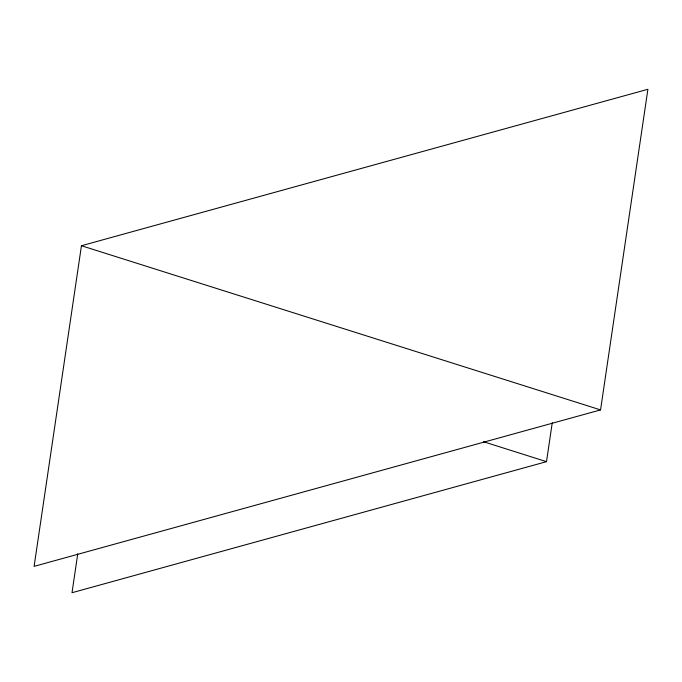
<?xml version="1.0" encoding="UTF-8"?>
<svg xmlns="http://www.w3.org/2000/svg" width="682" height="682" viewBox="0 0 682 682"><rect width="100%" height="100%" fill="white"/><g stroke="black" fill="none" stroke-linecap="round" stroke-linejoin="round"><path stroke-width="1.02" d="M81.448 245.733L34.1 566.367L600.552 409.908L647.9 89.282L81.448 245.733L600.552 409.908M77.765 553.75L72.011 592.718L546.504 461.663L552.258 422.695M483.512 441.74L546.504 461.663"/></g></svg>
